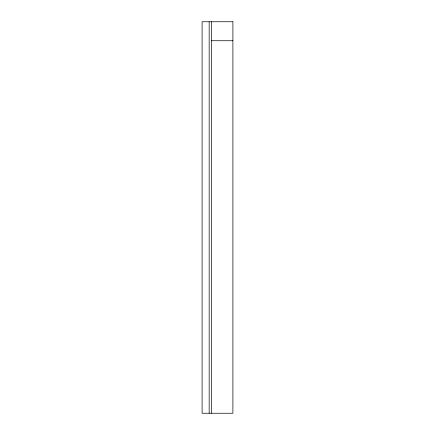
<?xml version="1.0" encoding="UTF-8"?>
<svg xmlns="http://www.w3.org/2000/svg" width="435" height="435" viewBox="0 0 435 435"><rect width="100%" height="100%" fill="white"/><g stroke="black" fill="none" stroke-linecap="round" stroke-linejoin="round"><path stroke-width="0.65" d="M211.557 40.732L232.894 40.732M211.557 21.75L211.557 413.25M209.164 21.75L209.164 413.25M232.894 21.75L202.106 21.75L202.106 413.25L232.894 413.25L232.894 21.75"/></g></svg>
